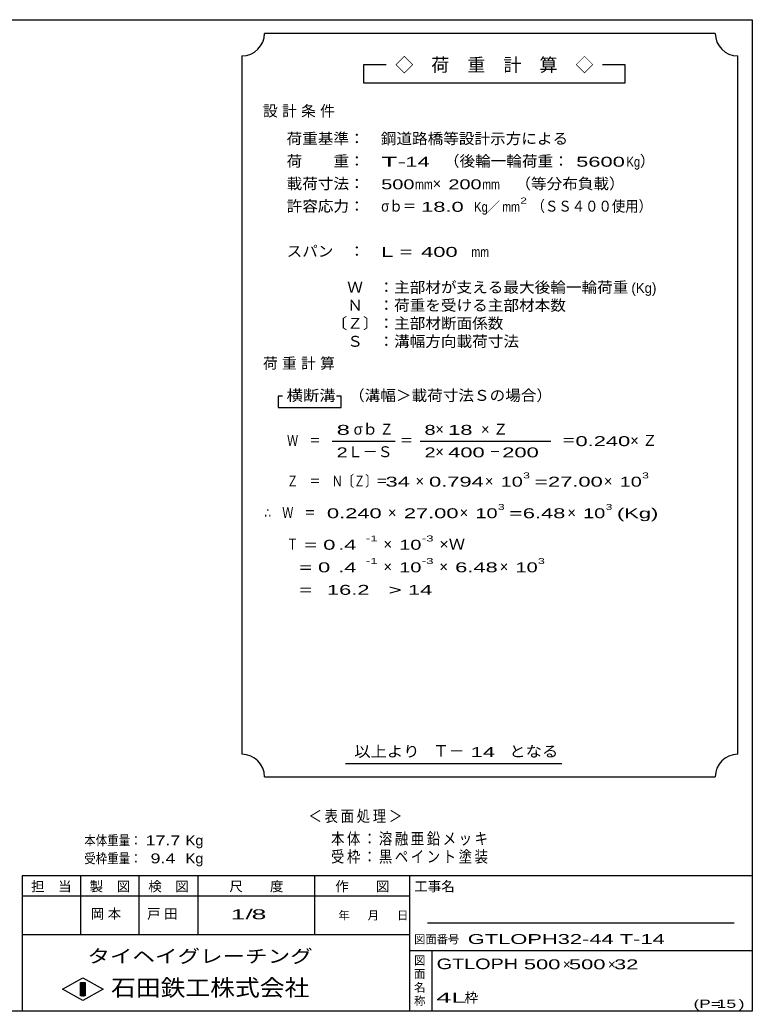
# Model space of a CAD drawing. Units: millimetres, scale not verified. Extents: x -1456 to 1385, y -1026 to 843.
# Drawn here: x 85 to 1385, y -917 to 843 of the extents above; entities that cross this region are included whole.
import ezdxf
from ezdxf.enums import TextEntityAlignment as Align

# ---------------------------------------------------------------- set-up
doc = ezdxf.new("R2010")
doc.units = ezdxf.units.MM
doc.header["$LTSCALE"] = 8
for name, color, linetype, lineweight in [('0_2', 150, 'Continuous', 25), ('22', 4, 'Continuous', 25), ('54', 2, 'Continuous', 25), ('56', 2, 'Continuous', 25)]:
    doc.layers.add(name, color=color, linetype=linetype, lineweight=lineweight)
doc.styles.add('ベクトル', font='')
doc.styles.get('ベクトル').set_extended_font_data('ベクトル')

msp = doc.modelspace()

# ---------------------------------------------------------------- linework, layer by layer
at = {"layer": '0_2'}
for p, q in [((-1383.2, 842.8), (1384.8, 842.8)), ((1384.8, 842.8), (1384.8, -917.2)), ((1384.8, -677.2), (88.8, -677.2)), ((88.8, -677.2), (88.8, -917.2)), ((192.8, -677.2), (192.8, -781.2)), ((296.8, -781.2), (296.8, -677.2)), ((400.8, -677.2), (400.8, -781.2)), ((608.8, -781.2), (608.8, -677.2)), ((776.8, -677.2), (776.8, -917.2)), ((776.8, -713.2), (88.8, -713.2)), ((1352.8, -761.2), (808.8, -761.2)), ((88.8, -781.2), (776.8, -781.2)), ((776.8, -809.2), (1384.8, -809.2)), ((816.8, -917.2), (816.8, -809.2)), ((160.8, -878), (196.8, -858)), ((196.8, -858), (232.8, -878)), ((196.8, -898), (160.8, -878)), ((192.8, -866), (200.8, -866)), ((192.8, -890), (192.8, -866)), ((192.8, -866), (194.4, -866)), ((194.4, -866), (194.4, -890)), ((196, -890), (196, -866)), ((196, -866), (197.6, -866)), ((232.8, -878), (196.8, -898)), ((197.6, -866), (197.6, -890)), ((199.2, -890), (199.2, -866)), ((199.2, -866), (200.8, -866)), ((200.8, -866), (200.8, -890)), ((200.8, -866), (200.8, -890)), ((200.8, -890), (192.8, -890)), ((194.4, -890), (196, -890)), ((197.6, -890), (199.2, -890)), ((1384.8, -917.2), (-1383.2, -917.2))]:
    msp.add_line(p, q, dxfattribs=at)
at = {"layer": '56', "color": 4}
for p, q in [((1319.2, 818.8), (519.2, 818.8)), ((479.2, 778.8), (479.2, -461.2)), ((1359.2, -461.2), (1359.2, 778.8)), ((735.2, 762.8), (695.2, 762.8)), ((695.2, 762.8), (695.2, 730.8)), ((1159.2, 762.8), (1119.2, 762.8)), ((1159.2, 730.8), (1159.2, 762.8)), ((695.2, 730.8), (1159.2, 730.8)), ((551.2, 174.8), (543.2, 174.8)), ((543.2, 174.8), (543.2, 154.8)), ((655.2, 174.8), (647.2, 174.8)), ((655.2, 154.8), (655.2, 174.8)), ((543.2, 154.8), (655.2, 154.8)), ((639.2, 94.8), (751.2, 94.8)), ((795.2, 94.8), (1027.2, 94.8)), ((663.2, -477.2), (1047.2, -477.2)), ((519.2, -501.2), (1319.2, -501.2))]:
    msp.add_line(p, q, dxfattribs=at)
for centre, start, end in [((479.2, 818.8), 270, 0), ((1359.2, 818.8), 180, 270), ((479.2, -501.2), 0, 90), ((1359.2, -501.2), 90, 180)]:
    msp.add_arc(centre, 40, start, end, dxfattribs=at)

# ---------------------------------------------------------------- texts
at = {"layer": '0_2', "style": 'ベクトル'}
for s, height, p in [('担\u3000当', 17.6, (104.8, -695.6)), ('製\u3000図', 17.6, (208.8, -695.6)), ('検\u3000図', 17.6, (312.8, -695.6)), ('尺\u3000\u3000度', 17.6, (456.8, -695.6)), ('作\u3000\u3000図', 17.6, (644.8, -695.6)), ('工事名', 17.6, (784.8, -695.6)), ('年', 14.7, (650.4, -747.2)), ('月', 14.7, (702.4, -747.2)), ('日', 14.7, (754.4, -747.2)), ('図面番号', 14.66, (784.8, -789.6)), ('図', 14.7, (784.8, -827.2)), ('面', 14.7, (784.8, -851.2)), ('名', 14.7, (784.8, -875.2)), ('称', 14.7, (784.8, -899.2))]:
    msp.add_text(s, height=height, dxfattribs=at).set_placement(p, align=Align.MIDDLE_LEFT)
at = {"layer": '0_2', "color": 222, "style": 'ベクトル'}
for s, height, width, p in [('タイヘイグレーチング', 23.46, 1.25, (204.8, -819.6)), ('石田鉄工株式会社', 29.33, 1.1, (246.8, -875.6))]:
    msp.add_text(s, height=height, dxfattribs=dict(at, width=width)).set_placement(p, align=Align.MIDDLE_LEFT)
at = {"layer": '22', "color": 2, "style": 'ベクトル'}
for s, height, width, p in [('本体重量：', 17.6, 0.85, (199.2, -614)), (' 17.7', 17.6, 1.35, (299.2, -614)), ('Kg', 17.6, 1.1, (379.2, -614)), ('受枠重量：', 17.6, 0.85, (199.2, -646)), ('  9.4', 17.6, 1.35, (299.2, -646)), ('Kg', 17.6, 1.1, (379.2, -646)), ('GTLOPH', 18.77, 1.4, (824.8, -833.2)), (' 500 ', 17.6, 1.65, (968.8, -834)), (' 500 ', 17.6, 1.65, (1048.8, -834)), (' 32 ', 17.6, 1.65, (1128.8, -834)), ('4L', 17.6, 2.05, (824, -893.2)), ('(P=', 14.66, 1.55, (1280.8, -904)), (' 15 ', 14.66, 1.6, (1312.8, -904)), (')', 14.7, 1.6, (1360.8, -904))]:
    msp.add_text(s, height=height, dxfattribs=dict(at, width=width)).set_placement(p, align=Align.MIDDLE_LEFT)
for s, p in [('×', (1048.8, -834)), ('×', (1128.8, -834)), ('枠', (874.4, -893.2))]:
    msp.add_text(s, height=17.6, dxfattribs=at).set_placement(p, align=Align.MIDDLE_LEFT)
at = {"layer": '22', "color": 2, "char_height": 17.6, "attachment_point": 4, "style": 'ベクトル'}
for s, insert in [('\\T1.25;岡本\u3000', (210.8, -745.2)), ('\\T1.25;戸田\u3000', (310.8, -745.2))]:
    msp.add_mtext(s, dxfattribs=dict(at, insert=insert))
at = {"layer": '54', "style": 'ベクトル'}
for s, width, p in [('1/', 2, (459.2, -745.2)), (' 8 ', 2, (483.2, -745.2)), ('GTLOPH32-44 T-14           ', 1.65, (880, -789.2))]:
    msp.add_text(s, height=17.6, dxfattribs=dict(at, width=width)).set_placement(p, align=Align.MIDDLE_LEFT)
at = {"layer": '54', "char_height": 20.53, "attachment_point": 4, "style": 'ベクトル'}
for s, insert in [('\\T1.2;\\W0.85;＜表面処理＞', (597.2, -572)), ('\\T1.19;\\W0.85;本体：溶融亜鉛メッキ', (637.2, -612)), ('\\T1.19;\\W0.85;受枠：黒ペイント塗装', (637.2, -644))]:
    msp.add_mtext(s, dxfattribs=dict(at, insert=insert))
at = {"layer": '56', "style": 'ベクトル'}
for s, height, p in [('◇\u3000荷\u3000重\u3000計\u3000算\u3000◇', 23.46, (751.2, 762.8)), ('）', 19.4, (1185.6, 592)), ('×', 19.4, (817.6, 552)), ('／', 17.6, (913.2, 510.8)), ('(Kg)', 17.6, (1170.4, 366.8)), ('σｂ', 19.35, (677.6, 116)), ('×', 19.4, (822.4, 116)), ('Ｌ－Ｓ', 19.35, (667.2, 76)), ('×', 19.4, (822.4, 76)), ('×', 19.4, (787.2, 24)), ('×', 19.4, (910.4, 24)), ('×', 19.4, (1121.6, 24)), ('×', 19.4, (738.4, -32)), ('×', 19.4, (865.6, -32)), ('×', 19.4, (1056.8, -32)), ('×', 19.4, (730.4, -88)), ('×', 19.4, (730.4, -128)), ('×', 19.4, (829.6, -128)), ('×', 19.4, (936.8, -128)), ('Ｔ－', 20.53, (818.4, -455.2))]:
    msp.add_text(s, height=height, dxfattribs=at).set_placement(p, align=Align.MIDDLE_LEFT)
for s, height, width, p in [('荷重基準：\u3000', 19.35, 1.05, (558.4, 632)), ('鋼道路橋等設計示方による', 19.35, 1.05, (725.6, 632)), ('荷\u3000\u3000重：\u3000', 19.35, 1.05, (558.4, 592)), ('T-', 17.6, 2, (726.4, 590.8)), (' 14 ', 17.6, 1.65, (758.4, 590.8)), ('（後輪一輪荷重：', 19.35, 1.05, (837.6, 592)), (' 5600', 17.6, 1.65, (1061.6, 590.8)), ('Kg', 17.6, 0.85, (1161.6, 590.8)), ('載荷寸法：\u3000', 19.35, 1.05, (558.4, 552)), ('\u3000（等分布負載）', 19.35, 1.05, (936.8, 552)), ('500', 17.6, 1.5, (726.4, 550.8)), ('mm', 17.6, 0.8, (786.4, 550.8)), ('200', 17.6, 1.5, (845.6, 550.8)), ('mm', 17.6, 0.8, (905.6, 550.8)), ('許容応力：\u3000', 19.35, 1.05, (558.4, 512)), ('σｂ＝', 19.35, 0.9, (726.4, 512)), (' 18.0', 17.6, 1.65, (786.4, 510.8)), ('Kg', 17.6, 0.85, (891.2, 510.8)), ('mm', 17.6, 0.8, (941.2, 510.8)), ('2', 10.6, 1.5, (973.2, 522)), ('（ＳＳ４００使用）', 19.35, 0.9, (993.2, 512)), ('スパン\u3000：\u3000', 19.35, 1.05, (558.4, 432)), ('L =', 17.6, 1.65, (726.4, 430.8)), (' 400 ', 17.6, 1.65, (786.4, 430.8)), ('mm', 17.6, 0.8, (886.4, 430.8)), ('\u3000Ｗ\u3000：主部材が支える最大後輪一輪荷重', 19.35, 1.05, (638.4, 368)), ('\u3000Ｎ\u3000：荷重を受ける主部材本数', 19.35, 1.05, (638.4, 336)), ('〔Ｚ〕：主部材断面係数', 19.35, 1.05, (638.4, 304)), ('\u3000Ｓ\u3000：溝幅方向載荷寸法', 19.35, 1.05, (638.4, 272)), ('横断溝', 19.35, 1.1, (558.4, 176)), ('\u3000（溝幅＞載荷寸法Ｓの場合）', 19.35, 1.05, (641.6, 176)), ('8', 17.6, 1.8, (647.2, 114.8)), ('Ｚ', 19.4, 0.9, (724, 116)), ('8', 17.6, 1.5, (803.2, 114.8)), (' 18 ', 17.6, 1.65, (834.4, 114.8)), ('Ｗ\u3000＝', 19.35, 0.75, (559.2, 96)), ('＝', 19.4, 0.9, (759.2, 96)), ('＝', 19.4, 0.9, (1047.2, 96)), ('0.240', 17.6, 1.65, (1071.2, 94.8)), ('2', 17.6, 1.5, (647.2, 74.8)), ('2', 17.6, 1.5, (803.2, 74.8)), (' 400 ', 17.6, 1.65, (834.4, 74.8)), ('－', 19.4, 0.75, (918.4, 76)), (' 200 ', 17.6, 1.65, (930.4, 74.8)), ('Ｚ\u3000＝\u3000Ｎ〔Ｚ〕＝', 19.35, 0.75, (559.2, 24)), ('3', 10.6, 1.5, (978.4, 34)), ('3', 10.6, 1.5, (1189.6, 34)), (' 34 ', 17.6, 1.65, (723.2, 22.8)), ('0.794', 17.6, 1.65, (811.2, 22.8)), ('10', 17.6, 1.5, (938.4, 22.8)), ('=', 17.6, 1.7, (998.4, 22.8)), ('27.00', 17.6, 1.65, (1022.4, 22.8)), ('10', 17.6, 1.5, (1149.6, 22.8)), ('3', 10.6, 1.5, (933.6, -22)), ('3', 10.6, 1.5, (1124.8, -22)), ('∴\u3000Ｗ\u3000＝', 19.35, 0.75, (519.2, -32)), (' 0.240', 17.6, 1.65, (619.2, -33.2)), ('27.00', 17.6, 1.65, (766.4, -33.2)), ('10', 17.6, 1.5, (893.6, -33.2)), ('=', 17.6, 1.7, (953.6, -33.2)), ('6.48', 17.6, 1.65, (977.6, -33.2)), ('10', 17.6, 1.5, (1084.8, -33.2)), ('(Kg)', 17.6, 1.65, (1144.8, -33.2)), ('Ｔ', 19.4, 0.75, (559.2, -88)), (' = 0', 17.6, 1.65, (579.2, -89.2)), (' .4 ', 17.6, 1.65, (639.2, -89.2)), ('-1', 10.56, 1.65, (699.2, -78)), ('10', 17.6, 1.5, (758.4, -89.2)), ('-3', 10.56, 1.65, (798.4, -78)), ('×Ｗ', 19.35, 1.1, (829.6, -88)), ('  = 0', 17.6, 1.65, (559.2, -129.2)), (' .4 ', 17.6, 1.65, (639.2, -129.2)), ('-1', 10.56, 1.65, (699.2, -118)), ('10', 17.6, 1.5, (758.4, -129.2)), ('-3', 10.56, 1.65, (798.4, -118)), ('6.48', 17.6, 1.65, (857.6, -129.2)), ('10', 17.6, 1.5, (964.8, -129.2)), ('3', 10.6, 1.5, (1004.8, -118)), ('  =', 17.6, 1.65, (559.2, -169.2)), (' 16.2', 17.6, 1.65, (619.2, -169.2)), ('>', 17.6, 1.7, (739.2, -169.2)), (' 14 ', 17.6, 1.65, (763.2, -169.2)), ('以上より\u3000', 19.35, 1.1, (678.4, -456)), (' 14 ', 17.6, 1.65, (874.4, -457.2)), ('となる', 19.35, 1.1, (953.6, -456))]:
    msp.add_text(s, height=height, dxfattribs=dict(at, width=width)).set_placement(p, align=Align.MIDDLE_LEFT)
at = {"layer": '56', "char_height": 19.35, "attachment_point": 4, "style": 'ベクトル'}
for s, insert in [('\\T1.28;設計条件', (516.4, 680)), ('\\T1.28;荷重計算', (516.4, 232)), ('\\T1.42;×Ｚ', (903.6, 116)), ('\\T1.42;×Ｚ', (1168.4, 96))]:
    msp.add_mtext(s, dxfattribs=dict(at, insert=insert))

doc.saveas('drawing.dxf')
